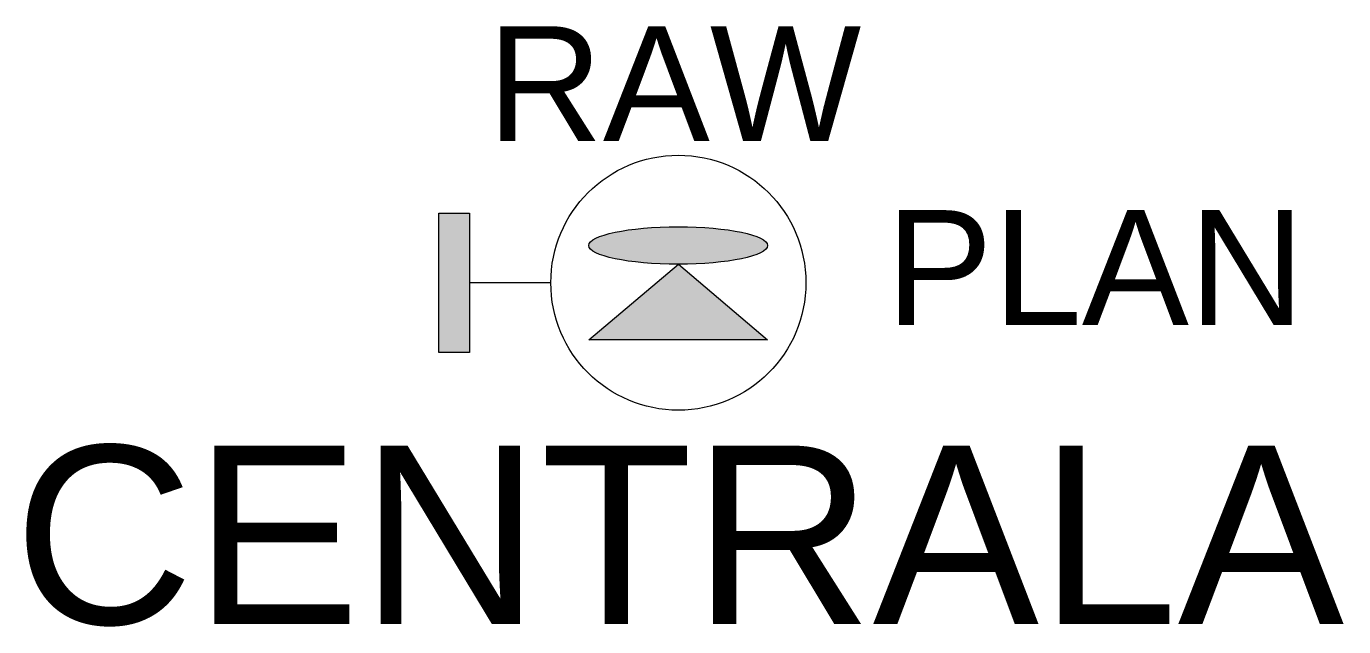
# Model space of a CAD drawing. Header units: millimetres. Extents: x -1011 to 1055, y -432 to 510.
import ezdxf
from ezdxf.enums import TextEntityAlignment as Align

# ---------------------------------------------------------------- set-up
doc = ezdxf.new("R2010")
doc.units = ezdxf.units.MM
doc.header["$LTSCALE"] = 0.25
doc.header["$PDMODE"] = 1
doc.styles.add('opis_czujki', font='arial.ttf')
doc.styles.add('opis_czujki_2', font='arial.ttf')

msp = doc.modelspace()

# ---------------------------------------------------------------- hatches: boundary and pattern name
for points in [[(-316.2, 216.7), (-364.2, 216.7), (-364.2, -2.1), (-316.2, -2.1), (-316.2, 107.3)], [(11.4, 136.5), (-129, 17.6), (151.4, 17.6)]]:
    msp.add_hatch(color=256).paths.add_polyline_path(points)
h = msp.add_hatch(color=256)
edge = h.paths.add_edge_path()
edge.add_ellipse((11.2, 165.7), major_axis=(-140.2, 0), ratio=0.209663, start_angle=0, end_angle=360)

# ---------------------------------------------------------------- linework, layer by layer
for p, q in [((-129, 17.6), (11.4, 136.5)), ((11.4, 136.5), (151.4, 17.6)), ((-188.6, 107.3), (-316.2, 107.3)), ((151.4, 17.6), (-129, 17.6))]:
    msp.add_line(p, q)
msp.add_lwpolyline([(-364.2, 216.7), (-316.2, 216.7), (-316.2, -2.1), (-364.2, -2.1)], close=True)
msp.add_circle((11.4, 107.3), 200)
msp.add_ellipse((11.2, 165.7), major_axis=(-140.2, 0), ratio=0.209663)
at = {"color": 6}
for p in [(200, 400), (-89.4, 227)]:
    msp.add_point(p, dxfattribs=at)

# ---------------------------------------------------------------- texts
for tag, text, height, style, flags, p in [('RAW', 'XX', 180, 'opis_czujki_2', 9, (4.8, 419.6)), ('CENTRALA', 'xx', 280, 'opis_czujki', 8, (12.2, -288.3))]:
    msp.add_attdef(tag, text=text, height=height, dxfattribs=dict(style=style, flags=flags)).set_placement(p, align=Align.MIDDLE_CENTER)
at = {"style": 'opis_czujki_2', "flags": 9}
msp.add_attdef('PLAN', (336.7, 41.2), 'xx', height=180, dxfattribs=at)

doc.saveas('drawing.dxf')
